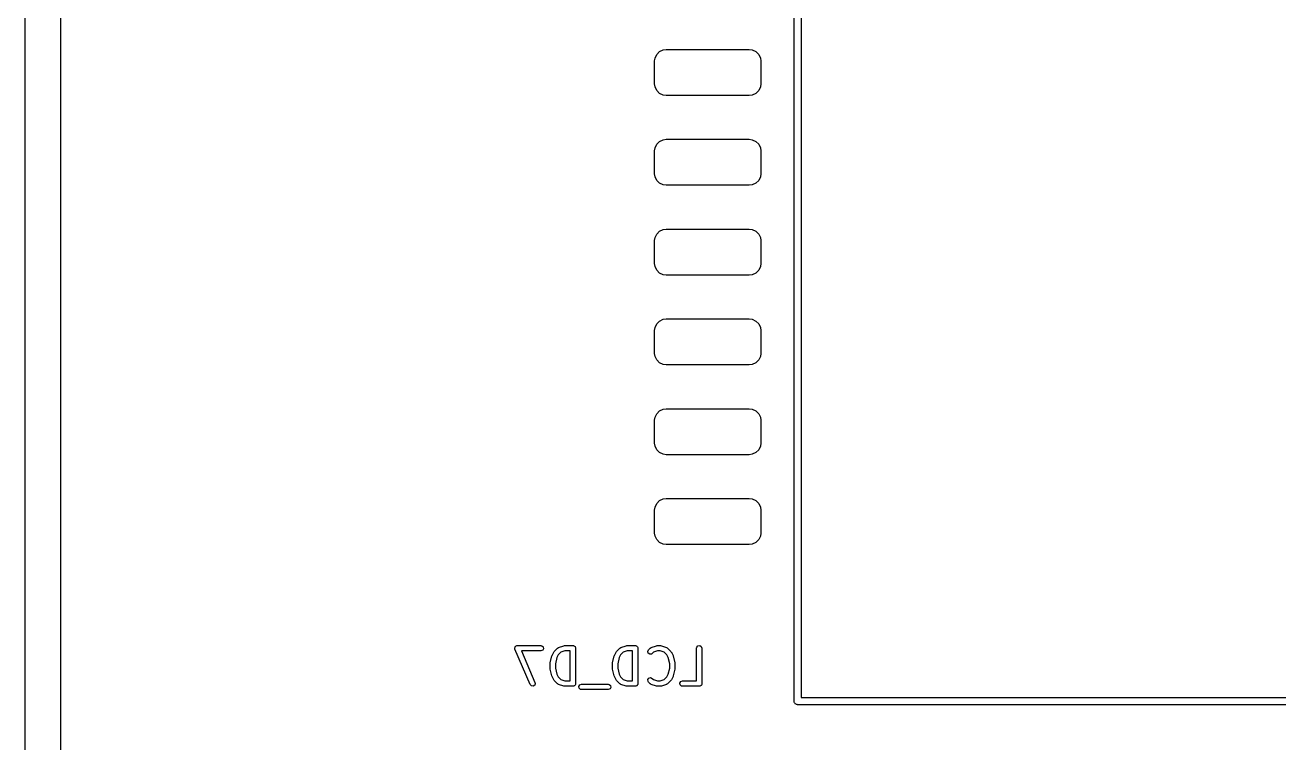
# Model space of a CAD drawing. Extents: x 10 to 287, y -200 to -10.
# Drawn here: x 99.5 to 134.95, y -136.56 to -116.26 of the extents above; entities that cross this region are included whole.
import ezdxf

# ---------------------------------------------------------------- set-up
doc = ezdxf.new("R2010")
doc.units = 0
doc.layers.add('BLACK', color=7, linetype='CONTINUOUS')

msp = doc.modelspace()

# ---------------------------------------------------------------- linework, layer by layer
at = {"layer": 'BLACK', "linetype": 'CONTINUOUS'}
for p, q in [((99.5, -140), (99.5, -50)), ((100.5, -50.5), (100.5, -139.5)), ((121.24, -135.38), (121.24, -84.58)), ((121.44, -84.68), (121.44, -135.28)), ((117.439, -117.009), (117.541, -116.961)), ((117.439, -117.009), (117.541, -116.961)), ((117.439, -117.009), (117.541, -116.961)), ((117.541, -116.961), (117.625, -116.95)), ((117.541, -116.961), (117.625, -116.95)), ((117.541, -116.961), (117.625, -116.95)), ((117.625, -116.95), (119.975, -116.95)), ((117.625, -116.95), (119.975, -116.95)), ((117.625, -116.95), (119.975, -116.95)), ((119.975, -116.95), (120.059, -116.961)), ((119.975, -116.95), (120.059, -116.961)), ((119.975, -116.95), (120.059, -116.961)), ((120.059, -116.961), (120.161, -117.009)), ((120.059, -116.961), (120.161, -117.009)), ((120.059, -116.961), (120.161, -117.009)), ((117.3, -117.275), (117.311, -117.191)), ((117.3, -117.275), (117.311, -117.191)), ((117.3, -117.275), (117.311, -117.191)), ((117.3, -117.925), (117.3, -117.275)), ((117.3, -117.925), (117.3, -117.275)), ((117.3, -117.925), (117.3, -117.275)), ((117.311, -117.191), (117.359, -117.089)), ((117.311, -117.191), (117.359, -117.089)), ((117.311, -117.191), (117.359, -117.089)), ((117.359, -117.089), (117.439, -117.009)), ((117.359, -117.089), (117.439, -117.009)), ((117.359, -117.089), (117.439, -117.009)), ((120.161, -117.009), (120.241, -117.089)), ((120.161, -117.009), (120.241, -117.089)), ((120.161, -117.009), (120.241, -117.089)), ((120.241, -117.089), (120.289, -117.191)), ((120.241, -117.089), (120.289, -117.191)), ((120.241, -117.089), (120.289, -117.191)), ((120.289, -117.191), (120.3, -117.275)), ((120.289, -117.191), (120.3, -117.275)), ((120.289, -117.191), (120.3, -117.275)), ((120.3, -117.275), (120.3, -117.925)), ((120.3, -117.275), (120.3, -117.925)), ((120.3, -117.275), (120.3, -117.925)), ((117.311, -118.009), (117.3, -117.925)), ((117.311, -118.009), (117.3, -117.925)), ((117.311, -118.009), (117.3, -117.925)), ((117.359, -118.111), (117.311, -118.009)), ((117.359, -118.111), (117.311, -118.009)), ((117.359, -118.111), (117.311, -118.009)), ((120.289, -118.009), (120.241, -118.111)), ((120.289, -118.009), (120.241, -118.111)), ((120.289, -118.009), (120.241, -118.111)), ((120.3, -117.925), (120.289, -118.009)), ((120.3, -117.925), (120.289, -118.009)), ((120.3, -117.925), (120.289, -118.009)), ((117.439, -118.191), (117.359, -118.111)), ((117.439, -118.191), (117.359, -118.111)), ((117.439, -118.191), (117.359, -118.111)), ((117.541, -118.239), (117.439, -118.191)), ((117.541, -118.239), (117.439, -118.191)), ((117.541, -118.239), (117.439, -118.191)), ((117.625, -118.25), (117.541, -118.239)), ((117.625, -118.25), (117.541, -118.239)), ((117.625, -118.25), (117.541, -118.239)), ((119.975, -118.25), (117.625, -118.25)), ((119.975, -118.25), (117.625, -118.25)), ((119.975, -118.25), (117.625, -118.25)), ((120.059, -118.239), (119.975, -118.25)), ((120.059, -118.239), (119.975, -118.25)), ((120.059, -118.239), (119.975, -118.25)), ((120.161, -118.191), (120.059, -118.239)), ((120.161, -118.191), (120.059, -118.239)), ((120.161, -118.191), (120.059, -118.239)), ((120.241, -118.111), (120.161, -118.191)), ((120.241, -118.111), (120.161, -118.191)), ((120.241, -118.111), (120.161, -118.191)), ((117.3, -119.815), (117.311, -119.731)), ((117.3, -119.815), (117.311, -119.731)), ((117.3, -119.815), (117.311, -119.731)), ((117.3, -120.465), (117.3, -119.815)), ((117.3, -120.465), (117.3, -119.815)), ((117.3, -120.465), (117.3, -119.815)), ((117.311, -119.731), (117.359, -119.629)), ((117.311, -119.731), (117.359, -119.629)), ((117.311, -119.731), (117.359, -119.629)), ((117.359, -119.629), (117.439, -119.549)), ((117.359, -119.629), (117.439, -119.549)), ((117.359, -119.629), (117.439, -119.549)), ((117.439, -119.549), (117.541, -119.501)), ((117.439, -119.549), (117.541, -119.501)), ((117.439, -119.549), (117.541, -119.501)), ((117.541, -119.501), (117.625, -119.49)), ((117.541, -119.501), (117.625, -119.49)), ((117.541, -119.501), (117.625, -119.49)), ((117.625, -119.49), (119.975, -119.49)), ((117.625, -119.49), (119.975, -119.49)), ((117.625, -119.49), (119.975, -119.49)), ((119.975, -119.49), (120.059, -119.501)), ((119.975, -119.49), (120.059, -119.501)), ((119.975, -119.49), (120.059, -119.501)), ((120.059, -119.501), (120.161, -119.549)), ((120.059, -119.501), (120.161, -119.549)), ((120.059, -119.501), (120.161, -119.549)), ((120.161, -119.549), (120.241, -119.629)), ((120.161, -119.549), (120.241, -119.629)), ((120.161, -119.549), (120.241, -119.629)), ((120.241, -119.629), (120.289, -119.731)), ((120.241, -119.629), (120.289, -119.731)), ((120.241, -119.629), (120.289, -119.731)), ((120.289, -119.731), (120.3, -119.815)), ((120.289, -119.731), (120.3, -119.815)), ((120.289, -119.731), (120.3, -119.815)), ((120.3, -119.815), (120.3, -120.465)), ((120.3, -119.815), (120.3, -120.465)), ((120.3, -119.815), (120.3, -120.465)), ((117.311, -120.549), (117.3, -120.465)), ((117.311, -120.549), (117.3, -120.465)), ((117.311, -120.549), (117.3, -120.465)), ((120.3, -120.465), (120.289, -120.549)), ((120.3, -120.465), (120.289, -120.549)), ((120.3, -120.465), (120.289, -120.549)), ((117.359, -120.651), (117.311, -120.549)), ((117.359, -120.651), (117.311, -120.549)), ((117.359, -120.651), (117.311, -120.549)), ((117.439, -120.731), (117.359, -120.651)), ((117.439, -120.731), (117.359, -120.651)), ((117.439, -120.731), (117.359, -120.651)), ((117.541, -120.779), (117.439, -120.731)), ((117.541, -120.779), (117.439, -120.731)), ((117.541, -120.779), (117.439, -120.731)), ((117.625, -120.79), (117.541, -120.779)), ((117.625, -120.79), (117.541, -120.779)), ((117.625, -120.79), (117.541, -120.779)), ((119.975, -120.79), (117.625, -120.79)), ((119.975, -120.79), (117.625, -120.79)), ((119.975, -120.79), (117.625, -120.79)), ((120.059, -120.779), (119.975, -120.79)), ((120.059, -120.779), (119.975, -120.79)), ((120.059, -120.779), (119.975, -120.79)), ((120.161, -120.731), (120.059, -120.779)), ((120.161, -120.731), (120.059, -120.779)), ((120.161, -120.731), (120.059, -120.779)), ((120.241, -120.651), (120.161, -120.731)), ((120.241, -120.651), (120.161, -120.731)), ((120.241, -120.651), (120.161, -120.731)), ((120.289, -120.549), (120.241, -120.651)), ((120.289, -120.549), (120.241, -120.651)), ((120.289, -120.549), (120.241, -120.651)), ((117.3, -122.355), (117.311, -122.271)), ((117.3, -122.355), (117.311, -122.271)), ((117.3, -122.355), (117.311, -122.271)), ((117.311, -122.271), (117.359, -122.169)), ((117.311, -122.271), (117.359, -122.169)), ((117.311, -122.271), (117.359, -122.169)), ((117.359, -122.169), (117.439, -122.089)), ((117.359, -122.169), (117.439, -122.089)), ((117.359, -122.169), (117.439, -122.089)), ((117.439, -122.089), (117.541, -122.041)), ((117.439, -122.089), (117.541, -122.041)), ((117.439, -122.089), (117.541, -122.041)), ((117.541, -122.041), (117.625, -122.03)), ((117.541, -122.041), (117.625, -122.03)), ((117.541, -122.041), (117.625, -122.03)), ((117.625, -122.03), (119.975, -122.03)), ((117.625, -122.03), (119.975, -122.03)), ((117.625, -122.03), (119.975, -122.03)), ((119.975, -122.03), (120.059, -122.041)), ((119.975, -122.03), (120.059, -122.041)), ((119.975, -122.03), (120.059, -122.041)), ((120.059, -122.041), (120.161, -122.089)), ((120.059, -122.041), (120.161, -122.089)), ((120.059, -122.041), (120.161, -122.089)), ((120.161, -122.089), (120.241, -122.169)), ((120.161, -122.089), (120.241, -122.169)), ((120.161, -122.089), (120.241, -122.169)), ((120.241, -122.169), (120.289, -122.271)), ((120.241, -122.169), (120.289, -122.271)), ((120.241, -122.169), (120.289, -122.271)), ((120.289, -122.271), (120.3, -122.355)), ((120.289, -122.271), (120.3, -122.355)), ((120.289, -122.271), (120.3, -122.355)), ((117.3, -123.005), (117.3, -122.355)), ((117.3, -123.005), (117.3, -122.355)), ((117.3, -123.005), (117.3, -122.355)), ((120.3, -122.355), (120.3, -123.005)), ((120.3, -122.355), (120.3, -123.005)), ((120.3, -122.355), (120.3, -123.005)), ((117.311, -123.089), (117.3, -123.005)), ((117.311, -123.089), (117.3, -123.005)), ((117.311, -123.089), (117.3, -123.005)), ((120.3, -123.005), (120.289, -123.089)), ((120.3, -123.005), (120.289, -123.089)), ((120.3, -123.005), (120.289, -123.089)), ((117.359, -123.191), (117.311, -123.089)), ((117.359, -123.191), (117.311, -123.089)), ((117.359, -123.191), (117.311, -123.089)), ((117.439, -123.271), (117.359, -123.191)), ((117.439, -123.271), (117.359, -123.191)), ((117.439, -123.271), (117.359, -123.191)), ((117.541, -123.319), (117.439, -123.271)), ((117.541, -123.319), (117.439, -123.271)), ((117.541, -123.319), (117.439, -123.271)), ((117.625, -123.33), (117.541, -123.319)), ((117.625, -123.33), (117.541, -123.319)), ((117.625, -123.33), (117.541, -123.319)), ((119.975, -123.33), (117.625, -123.33)), ((119.975, -123.33), (117.625, -123.33)), ((119.975, -123.33), (117.625, -123.33)), ((120.059, -123.319), (119.975, -123.33)), ((120.059, -123.319), (119.975, -123.33)), ((120.059, -123.319), (119.975, -123.33)), ((120.161, -123.271), (120.059, -123.319)), ((120.161, -123.271), (120.059, -123.319)), ((120.161, -123.271), (120.059, -123.319)), ((120.241, -123.191), (120.161, -123.271)), ((120.241, -123.191), (120.161, -123.271)), ((120.241, -123.191), (120.161, -123.271)), ((120.289, -123.089), (120.241, -123.191)), ((120.289, -123.089), (120.241, -123.191)), ((120.289, -123.089), (120.241, -123.191)), ((117.311, -124.811), (117.359, -124.709)), ((117.311, -124.811), (117.359, -124.709)), ((117.311, -124.811), (117.359, -124.709)), ((117.359, -124.709), (117.439, -124.629)), ((117.359, -124.709), (117.439, -124.629)), ((117.359, -124.709), (117.439, -124.629)), ((117.439, -124.629), (117.541, -124.581)), ((117.439, -124.629), (117.541, -124.581)), ((117.439, -124.629), (117.541, -124.581)), ((117.541, -124.581), (117.625, -124.57)), ((117.541, -124.581), (117.625, -124.57)), ((117.541, -124.581), (117.625, -124.57)), ((117.625, -124.57), (119.975, -124.57)), ((117.625, -124.57), (119.975, -124.57)), ((117.625, -124.57), (119.975, -124.57)), ((119.975, -124.57), (120.059, -124.581)), ((119.975, -124.57), (120.059, -124.581)), ((119.975, -124.57), (120.059, -124.581)), ((120.059, -124.581), (120.161, -124.629)), ((120.059, -124.581), (120.161, -124.629)), ((120.059, -124.581), (120.161, -124.629)), ((120.161, -124.629), (120.241, -124.709)), ((120.161, -124.629), (120.241, -124.709)), ((120.161, -124.629), (120.241, -124.709)), ((120.241, -124.709), (120.289, -124.811)), ((120.241, -124.709), (120.289, -124.811)), ((120.241, -124.709), (120.289, -124.811)), ((117.3, -124.895), (117.311, -124.811)), ((117.3, -124.895), (117.311, -124.811)), ((117.3, -124.895), (117.311, -124.811)), ((117.3, -125.545), (117.3, -124.895)), ((117.3, -125.545), (117.3, -124.895)), ((117.3, -125.545), (117.3, -124.895)), ((120.289, -124.811), (120.3, -124.895)), ((120.289, -124.811), (120.3, -124.895)), ((120.289, -124.811), (120.3, -124.895)), ((120.3, -124.895), (120.3, -125.545)), ((120.3, -124.895), (120.3, -125.545)), ((120.3, -124.895), (120.3, -125.545)), ((117.311, -125.629), (117.3, -125.545)), ((117.311, -125.629), (117.3, -125.545)), ((117.311, -125.629), (117.3, -125.545)), ((117.359, -125.731), (117.311, -125.629)), ((117.359, -125.731), (117.311, -125.629)), ((117.359, -125.731), (117.311, -125.629)), ((117.439, -125.811), (117.359, -125.731)), ((117.439, -125.811), (117.359, -125.731)), ((117.439, -125.811), (117.359, -125.731)), ((117.541, -125.859), (117.439, -125.811)), ((117.541, -125.859), (117.439, -125.811)), ((117.541, -125.859), (117.439, -125.811)), ((120.161, -125.811), (120.059, -125.859)), ((120.161, -125.811), (120.059, -125.859)), ((120.161, -125.811), (120.059, -125.859)), ((120.241, -125.731), (120.161, -125.811)), ((120.241, -125.731), (120.161, -125.811)), ((120.241, -125.731), (120.161, -125.811)), ((120.289, -125.629), (120.241, -125.731)), ((120.289, -125.629), (120.241, -125.731)), ((120.289, -125.629), (120.241, -125.731)), ((120.3, -125.545), (120.289, -125.629)), ((120.3, -125.545), (120.289, -125.629)), ((120.3, -125.545), (120.289, -125.629)), ((117.625, -125.87), (117.541, -125.859)), ((117.625, -125.87), (117.541, -125.859)), ((117.625, -125.87), (117.541, -125.859)), ((119.975, -125.87), (117.625, -125.87)), ((119.975, -125.87), (117.625, -125.87)), ((119.975, -125.87), (117.625, -125.87)), ((120.059, -125.859), (119.975, -125.87)), ((120.059, -125.859), (119.975, -125.87)), ((120.059, -125.859), (119.975, -125.87)), ((117.311, -127.351), (117.359, -127.249)), ((117.311, -127.351), (117.359, -127.249)), ((117.311, -127.351), (117.359, -127.249)), ((117.359, -127.249), (117.439, -127.169)), ((117.359, -127.249), (117.439, -127.169)), ((117.359, -127.249), (117.439, -127.169)), ((117.439, -127.169), (117.541, -127.121)), ((117.439, -127.169), (117.541, -127.121)), ((117.439, -127.169), (117.541, -127.121)), ((117.541, -127.121), (117.625, -127.11)), ((117.541, -127.121), (117.625, -127.11)), ((117.541, -127.121), (117.625, -127.11)), ((117.625, -127.11), (119.975, -127.11)), ((117.625, -127.11), (119.975, -127.11)), ((117.625, -127.11), (119.975, -127.11)), ((119.975, -127.11), (120.059, -127.121)), ((119.975, -127.11), (120.059, -127.121)), ((119.975, -127.11), (120.059, -127.121)), ((120.059, -127.121), (120.161, -127.169)), ((120.059, -127.121), (120.161, -127.169)), ((120.059, -127.121), (120.161, -127.169)), ((120.161, -127.169), (120.241, -127.249)), ((120.161, -127.169), (120.241, -127.249)), ((120.161, -127.169), (120.241, -127.249)), ((120.241, -127.249), (120.289, -127.351)), ((120.241, -127.249), (120.289, -127.351)), ((120.241, -127.249), (120.289, -127.351)), ((117.3, -127.435), (117.311, -127.351)), ((117.3, -127.435), (117.311, -127.351)), ((117.3, -127.435), (117.311, -127.351)), ((117.3, -128.085), (117.3, -127.435)), ((117.3, -128.085), (117.3, -127.435)), ((117.3, -128.085), (117.3, -127.435)), ((120.289, -127.351), (120.3, -127.435)), ((120.289, -127.351), (120.3, -127.435)), ((120.289, -127.351), (120.3, -127.435)), ((120.3, -127.435), (120.3, -128.085)), ((120.3, -127.435), (120.3, -128.085)), ((120.3, -127.435), (120.3, -128.085)), ((117.311, -128.169), (117.3, -128.085)), ((117.311, -128.169), (117.3, -128.085)), ((117.311, -128.169), (117.3, -128.085)), ((117.359, -128.271), (117.311, -128.169)), ((117.359, -128.271), (117.311, -128.169)), ((117.359, -128.271), (117.311, -128.169)), ((117.439, -128.351), (117.359, -128.271)), ((117.439, -128.351), (117.359, -128.271)), ((117.439, -128.351), (117.359, -128.271)), ((120.241, -128.271), (120.161, -128.351)), ((120.241, -128.271), (120.161, -128.351)), ((120.241, -128.271), (120.161, -128.351)), ((120.289, -128.169), (120.241, -128.271)), ((120.289, -128.169), (120.241, -128.271)), ((120.289, -128.169), (120.241, -128.271)), ((120.3, -128.085), (120.289, -128.169)), ((120.3, -128.085), (120.289, -128.169)), ((120.3, -128.085), (120.289, -128.169)), ((117.541, -128.399), (117.439, -128.351)), ((117.541, -128.399), (117.439, -128.351)), ((117.541, -128.399), (117.439, -128.351)), ((117.625, -128.41), (117.541, -128.399)), ((117.625, -128.41), (117.541, -128.399)), ((117.625, -128.41), (117.541, -128.399)), ((119.975, -128.41), (117.625, -128.41)), ((119.975, -128.41), (117.625, -128.41)), ((119.975, -128.41), (117.625, -128.41)), ((120.059, -128.399), (119.975, -128.41)), ((120.059, -128.399), (119.975, -128.41)), ((120.059, -128.399), (119.975, -128.41)), ((120.161, -128.351), (120.059, -128.399)), ((120.161, -128.351), (120.059, -128.399)), ((120.161, -128.351), (120.059, -128.399)), ((117.359, -129.789), (117.439, -129.709)), ((117.359, -129.789), (117.439, -129.709)), ((117.359, -129.789), (117.439, -129.709)), ((117.439, -129.709), (117.541, -129.661)), ((117.439, -129.709), (117.541, -129.661)), ((117.439, -129.709), (117.541, -129.661)), ((117.541, -129.661), (117.625, -129.65)), ((117.541, -129.661), (117.625, -129.65)), ((117.541, -129.661), (117.625, -129.65)), ((117.625, -129.65), (119.975, -129.65)), ((117.625, -129.65), (119.975, -129.65)), ((117.625, -129.65), (119.975, -129.65)), ((119.975, -129.65), (120.059, -129.661)), ((119.975, -129.65), (120.059, -129.661)), ((119.975, -129.65), (120.059, -129.661)), ((120.059, -129.661), (120.161, -129.709)), ((120.059, -129.661), (120.161, -129.709)), ((120.059, -129.661), (120.161, -129.709)), ((120.161, -129.709), (120.241, -129.789)), ((120.161, -129.709), (120.241, -129.789)), ((120.161, -129.709), (120.241, -129.789)), ((117.3, -129.975), (117.311, -129.891)), ((117.3, -129.975), (117.311, -129.891)), ((117.3, -129.975), (117.311, -129.891)), ((117.3, -130.625), (117.3, -129.975)), ((117.3, -130.625), (117.3, -129.975)), ((117.3, -130.625), (117.3, -129.975)), ((117.311, -129.891), (117.359, -129.789)), ((117.311, -129.891), (117.359, -129.789)), ((117.311, -129.891), (117.359, -129.789)), ((120.241, -129.789), (120.289, -129.891)), ((120.241, -129.789), (120.289, -129.891)), ((120.241, -129.789), (120.289, -129.891)), ((120.289, -129.891), (120.3, -129.975)), ((120.289, -129.891), (120.3, -129.975)), ((120.289, -129.891), (120.3, -129.975)), ((120.3, -129.975), (120.3, -130.625)), ((120.3, -129.975), (120.3, -130.625)), ((120.3, -129.975), (120.3, -130.625)), ((117.311, -130.709), (117.3, -130.625)), ((117.311, -130.709), (117.3, -130.625)), ((117.311, -130.709), (117.3, -130.625)), ((117.359, -130.811), (117.311, -130.709)), ((117.359, -130.811), (117.311, -130.709)), ((117.359, -130.811), (117.311, -130.709)), ((120.289, -130.709), (120.241, -130.811)), ((120.289, -130.709), (120.241, -130.811)), ((120.289, -130.709), (120.241, -130.811)), ((120.3, -130.625), (120.289, -130.709)), ((120.3, -130.625), (120.289, -130.709)), ((120.3, -130.625), (120.289, -130.709)), ((117.439, -130.891), (117.359, -130.811)), ((117.439, -130.891), (117.359, -130.811)), ((117.439, -130.891), (117.359, -130.811)), ((117.541, -130.939), (117.439, -130.891)), ((117.541, -130.939), (117.439, -130.891)), ((117.541, -130.939), (117.439, -130.891)), ((117.625, -130.95), (117.541, -130.939)), ((117.625, -130.95), (117.541, -130.939)), ((117.625, -130.95), (117.541, -130.939)), ((119.975, -130.95), (117.625, -130.95)), ((119.975, -130.95), (117.625, -130.95)), ((119.975, -130.95), (117.625, -130.95)), ((120.059, -130.939), (119.975, -130.95)), ((120.059, -130.939), (119.975, -130.95)), ((120.059, -130.939), (119.975, -130.95)), ((120.161, -130.891), (120.059, -130.939)), ((120.161, -130.891), (120.059, -130.939)), ((120.161, -130.891), (120.059, -130.939)), ((120.241, -130.811), (120.161, -130.891)), ((120.241, -130.811), (120.161, -130.891)), ((120.241, -130.811), (120.161, -130.891)), ((113.344, -133.887), (113.347, -133.878)), ((113.35, -133.912), (113.344, -133.887)), ((113.345, -133.869), (113.354, -133.854)), ((113.347, -133.878), (113.345, -133.869)), ((113.779, -134.912), (113.35, -133.912)), ((113.354, -133.854), (113.359, -133.837)), ((113.359, -133.837), (113.366, -133.833)), ((113.366, -133.833), (113.371, -133.825)), ((113.371, -133.825), (113.387, -133.819)), ((113.387, -133.819), (113.402, -133.809)), ((113.402, -133.809), (113.411, -133.81)), ((113.411, -133.81), (113.419, -133.807)), ((113.419, -133.807), (114.086, -133.807)), ((114.086, -133.957), (113.533, -133.957)), ((113.533, -133.957), (113.917, -134.853)), ((114.086, -133.807), (114.111, -133.812)), ((114.134, -133.94), (114.086, -133.957)), ((114.111, -133.812), (114.151, -133.845)), ((114.16, -133.895), (114.134, -133.94)), ((114.151, -133.845), (114.16, -133.895)), ((114.4, -134.087), (114.447, -133.992)), ((114.447, -133.992), (114.461, -133.974)), ((114.461, -133.972), (114.556, -133.877)), ((114.461, -133.974), (114.461, -133.972)), ((114.556, -133.877), (114.578, -133.862)), ((114.65, -133.996), (114.576, -134.07)), ((114.578, -133.862), (114.582, -133.862)), ((114.582, -133.862), (114.586, -133.859)), ((114.586, -133.859), (114.729, -133.811)), ((114.765, -133.957), (114.65, -133.996)), ((114.729, -133.811), (114.751, -133.808)), ((114.751, -133.808), (114.752, -133.807)), ((114.752, -133.807), (114.99, -133.807)), ((114.915, -133.957), (114.765, -133.957)), ((114.915, -134.807), (114.915, -133.957)), ((114.99, -133.807), (115, -133.809)), ((115, -133.809), (115.003, -133.809)), ((115.003, -133.809), (115.006, -133.81)), ((115.006, -133.81), (115.016, -133.812)), ((115.016, -133.812), (115.031, -133.824)), ((115.031, -133.824), (115.048, -133.834)), ((115.048, -133.834), (115.05, -133.841)), ((115.05, -133.841), (115.055, -133.845)), ((115.055, -133.845), (115.059, -133.864)), ((115.059, -133.864), (115.065, -133.882)), ((115.065, -133.882), (115.065, -134.882)), ((116.161, -134.087), (116.209, -133.992)), ((116.209, -133.992), (116.222, -133.974)), ((116.222, -133.974), (116.223, -133.972)), ((116.223, -133.972), (116.318, -133.877)), ((116.318, -133.877), (116.34, -133.862)), ((116.412, -133.996), (116.338, -134.07)), ((116.34, -133.862), (116.344, -133.862)), ((116.344, -133.862), (116.348, -133.859)), ((116.348, -133.859), (116.491, -133.811)), ((116.526, -133.957), (116.412, -133.996)), ((116.491, -133.811), (116.513, -133.808)), ((116.513, -133.808), (116.514, -133.807)), ((116.514, -133.807), (116.752, -133.807)), ((116.677, -133.957), (116.526, -133.957)), ((116.677, -134.807), (116.677, -133.957)), ((116.752, -133.807), (116.762, -133.809)), ((116.762, -133.809), (116.765, -133.809)), ((116.765, -133.809), (116.768, -133.81)), ((116.768, -133.81), (116.778, -133.812)), ((116.778, -133.812), (116.793, -133.824)), ((116.793, -133.824), (116.81, -133.834)), ((116.81, -133.834), (116.812, -133.841)), ((116.812, -133.841), (116.817, -133.845)), ((116.817, -133.845), (116.821, -133.864)), ((116.821, -133.864), (116.827, -133.882)), ((116.827, -133.882), (116.827, -134.882)), ((117.106, -133.971), (117.128, -133.925)), ((117.12, -134.021), (117.106, -133.971)), ((117.128, -133.925), (117.176, -133.877)), ((117.176, -133.877), (117.197, -133.862)), ((117.197, -133.862), (117.201, -133.862)), ((117.201, -133.862), (117.205, -133.859)), ((117.205, -133.859), (117.348, -133.811)), ((117.269, -133.996), (117.234, -134.031)), ((117.384, -133.957), (117.269, -133.996)), ((117.348, -133.811), (117.37, -133.808)), ((117.37, -133.808), (117.371, -133.807)), ((117.371, -133.807), (117.467, -133.807)), ((117.454, -133.957), (117.384, -133.957)), ((117.569, -133.996), (117.454, -133.957)), ((117.467, -133.807), (117.489, -133.811)), ((117.489, -133.811), (117.49, -133.811)), ((117.49, -133.811), (117.633, -133.859)), ((117.643, -134.07), (117.569, -133.996)), ((117.633, -133.859), (117.656, -133.871)), ((117.656, -133.871), (117.658, -133.875)), ((117.658, -133.875), (117.663, -133.877)), ((117.663, -133.877), (117.758, -133.972)), ((117.758, -133.972), (117.771, -133.991)), ((117.771, -133.991), (117.772, -133.992)), ((117.772, -133.992), (117.819, -134.087)), ((118.487, -133.882), (118.491, -133.857)), ((118.487, -134.807), (118.487, -133.882)), ((118.491, -133.857), (118.524, -133.817)), ((118.524, -133.817), (118.575, -133.809)), ((118.575, -133.809), (118.619, -133.834)), ((118.619, -133.834), (118.637, -133.882)), ((118.637, -133.882), (118.637, -134.882)), ((114.344, -134.311), (114.347, -134.296)), ((114.344, -134.454), (114.344, -134.311)), ((114.346, -134.293), (114.394, -134.102)), ((114.347, -134.296), (114.346, -134.293)), ((114.394, -134.102), (114.399, -134.09)), ((114.399, -134.09), (114.4, -134.087)), ((114.537, -134.147), (114.494, -134.32)), ((114.494, -134.32), (114.494, -134.445)), ((114.576, -134.07), (114.537, -134.147)), ((116.106, -134.311), (116.109, -134.296)), ((116.106, -134.454), (116.106, -134.311)), ((116.108, -134.293), (116.156, -134.102)), ((116.109, -134.296), (116.108, -134.293)), ((116.156, -134.102), (116.161, -134.09)), ((116.161, -134.09), (116.161, -134.087)), ((116.299, -134.147), (116.256, -134.32)), ((116.256, -134.32), (116.256, -134.445)), ((116.338, -134.07), (116.299, -134.147)), ((117.162, -134.05), (117.12, -134.021)), ((117.213, -134.046), (117.162, -134.05)), ((117.234, -134.031), (117.213, -134.046)), ((117.682, -134.147), (117.643, -134.07)), ((117.725, -134.32), (117.682, -134.147)), ((117.725, -134.445), (117.725, -134.32)), ((117.819, -134.087), (117.823, -134.099)), ((117.823, -134.099), (117.825, -134.102)), ((117.825, -134.102), (117.873, -134.293)), ((117.873, -134.293), (117.874, -134.308)), ((117.874, -134.308), (117.875, -134.311)), ((117.875, -134.311), (117.875, -134.454)), ((114.345, -134.457), (114.344, -134.454)), ((114.346, -134.472), (114.345, -134.457)), ((114.394, -134.662), (114.346, -134.472)), ((114.396, -134.665), (114.394, -134.662)), ((114.4, -134.678), (114.396, -134.665)), ((114.447, -134.773), (114.4, -134.678)), ((114.494, -134.445), (114.537, -134.618)), ((114.537, -134.618), (114.576, -134.695)), ((114.576, -134.695), (114.65, -134.769)), ((116.107, -134.457), (116.106, -134.454)), ((116.108, -134.472), (116.107, -134.457)), ((116.156, -134.662), (116.108, -134.472)), ((116.158, -134.665), (116.156, -134.662)), ((116.161, -134.678), (116.158, -134.665)), ((116.209, -134.773), (116.161, -134.678)), ((116.256, -134.445), (116.299, -134.618)), ((116.299, -134.618), (116.338, -134.695)), ((116.338, -134.695), (116.412, -134.769)), ((117.569, -134.769), (117.643, -134.695)), ((117.643, -134.695), (117.682, -134.618)), ((117.682, -134.618), (117.725, -134.445)), ((117.819, -134.678), (117.772, -134.773)), ((117.82, -134.674), (117.819, -134.678)), ((117.825, -134.662), (117.82, -134.674)), ((117.873, -134.472), (117.825, -134.662)), ((117.875, -134.454), (117.872, -134.469)), ((117.872, -134.469), (117.873, -134.472)), ((113.814, -134.949), (113.779, -134.912)), ((113.865, -134.955), (113.814, -134.949)), ((113.908, -134.927), (113.865, -134.955)), ((113.923, -134.878), (113.908, -134.927)), ((113.917, -134.853), (113.923, -134.878)), ((114.448, -134.774), (114.447, -134.773)), ((114.461, -134.793), (114.448, -134.774)), ((114.556, -134.888), (114.461, -134.793)), ((114.561, -134.89), (114.556, -134.888)), ((114.563, -134.894), (114.561, -134.89)), ((114.586, -134.906), (114.563, -134.894)), ((114.729, -134.954), (114.586, -134.906)), ((114.65, -134.769), (114.765, -134.807)), ((114.73, -134.953), (114.729, -134.954)), ((114.752, -134.957), (114.73, -134.953)), ((114.99, -134.957), (114.752, -134.957)), ((114.765, -134.807), (114.915, -134.807)), ((115.009, -134.951), (114.99, -134.957)), ((115.028, -134.947), (115.009, -134.951)), ((115.032, -134.942), (115.028, -134.947)), ((115.039, -134.94), (115.032, -134.942)), ((115.048, -134.923), (115.039, -134.94)), ((115.061, -134.908), (115.048, -134.923)), ((115.063, -134.898), (115.061, -134.908)), ((115.064, -134.895), (115.063, -134.898)), ((115.065, -134.882), (115.064, -134.892)), ((115.064, -134.892), (115.064, -134.895)), ((115.155, -134.965), (115.18, -134.92)), ((115.164, -135.015), (115.155, -134.965)), ((115.203, -135.048), (115.164, -135.015)), ((115.18, -134.92), (115.229, -134.903)), ((115.229, -135.053), (115.203, -135.048)), ((115.229, -134.903), (115.99, -134.903)), ((115.99, -135.053), (115.229, -135.053)), ((115.99, -134.903), (116.016, -134.907)), ((116.039, -135.035), (115.99, -135.053)), ((116.016, -134.907), (116.055, -134.94)), ((116.064, -134.991), (116.039, -135.035)), ((116.055, -134.94), (116.064, -134.991)), ((116.21, -134.774), (116.209, -134.773)), ((116.223, -134.793), (116.21, -134.774)), ((116.318, -134.888), (116.223, -134.793)), ((116.322, -134.89), (116.318, -134.888)), ((116.325, -134.894), (116.322, -134.89)), ((116.348, -134.906), (116.325, -134.894)), ((116.491, -134.954), (116.348, -134.906)), ((116.412, -134.769), (116.526, -134.807)), ((116.492, -134.953), (116.491, -134.954)), ((116.514, -134.957), (116.492, -134.953)), ((116.752, -134.957), (116.514, -134.957)), ((116.526, -134.807), (116.677, -134.807)), ((116.771, -134.951), (116.752, -134.957)), ((116.79, -134.947), (116.771, -134.951)), ((116.794, -134.942), (116.79, -134.947)), ((116.801, -134.94), (116.794, -134.942)), ((116.81, -134.923), (116.801, -134.94)), ((116.823, -134.908), (116.81, -134.923)), ((116.825, -134.898), (116.823, -134.908)), ((116.826, -134.895), (116.825, -134.898)), ((116.827, -134.882), (116.826, -134.892)), ((116.826, -134.892), (116.826, -134.895)), ((117.109, -134.768), (117.138, -134.726)), ((117.113, -134.819), (117.109, -134.768)), ((117.128, -134.84), (117.113, -134.819)), ((117.176, -134.888), (117.128, -134.84)), ((117.138, -134.726), (117.187, -134.712)), ((117.18, -134.89), (117.176, -134.888)), ((117.182, -134.894), (117.18, -134.89)), ((117.205, -134.906), (117.182, -134.894)), ((117.187, -134.712), (117.234, -134.734)), ((117.348, -134.954), (117.205, -134.906)), ((117.234, -134.734), (117.269, -134.769)), ((117.269, -134.769), (117.384, -134.807)), ((117.349, -134.953), (117.348, -134.954)), ((117.371, -134.957), (117.349, -134.953)), ((117.467, -134.957), (117.371, -134.957)), ((117.384, -134.807), (117.454, -134.807)), ((117.454, -134.807), (117.569, -134.769)), ((117.468, -134.957), (117.467, -134.957)), ((117.49, -134.954), (117.468, -134.957)), ((117.633, -134.906), (117.49, -134.954)), ((117.637, -134.903), (117.633, -134.906)), ((117.641, -134.903), (117.637, -134.903)), ((117.663, -134.888), (117.641, -134.903)), ((117.758, -134.793), (117.663, -134.888)), ((117.772, -134.773), (117.758, -134.791)), ((117.758, -134.791), (117.758, -134.793)), ((118.012, -134.869), (118.038, -134.825)), ((118.021, -134.92), (118.012, -134.869)), ((118.06, -134.953), (118.021, -134.92)), ((118.038, -134.825), (118.086, -134.807)), ((118.086, -134.957), (118.06, -134.953)), ((118.086, -134.807), (118.487, -134.807)), ((118.562, -134.957), (118.086, -134.957)), ((118.58, -134.951), (118.562, -134.957)), ((118.599, -134.947), (118.58, -134.951)), ((118.604, -134.942), (118.599, -134.947)), ((118.61, -134.94), (118.604, -134.942)), ((118.62, -134.923), (118.61, -134.94)), ((118.632, -134.908), (118.62, -134.923)), ((118.634, -134.898), (118.632, -134.908)), ((118.636, -134.895), (118.634, -134.898)), ((118.637, -134.882), (118.635, -134.892)), ((118.635, -134.892), (118.636, -134.895)), ((121.245, -135.395), (121.24, -135.38)), ((121.245, -135.411), (121.245, -135.395)), ((121.254, -135.424), (121.245, -135.411)), ((121.44, -135.28), (166.96, -135.28)), ((121.259, -135.439), (121.254, -135.424)), ((121.272, -135.448), (121.259, -135.439)), ((121.281, -135.461), (121.272, -135.448)), ((121.296, -135.466), (121.281, -135.461)), ((121.309, -135.475), (121.296, -135.466)), ((121.325, -135.475), (121.309, -135.475)), ((121.34, -135.48), (121.325, -135.475)), ((167.06, -135.48), (121.34, -135.48))]:
    msp.add_line(p, q, dxfattribs=at)

doc.saveas('drawing.dxf')
